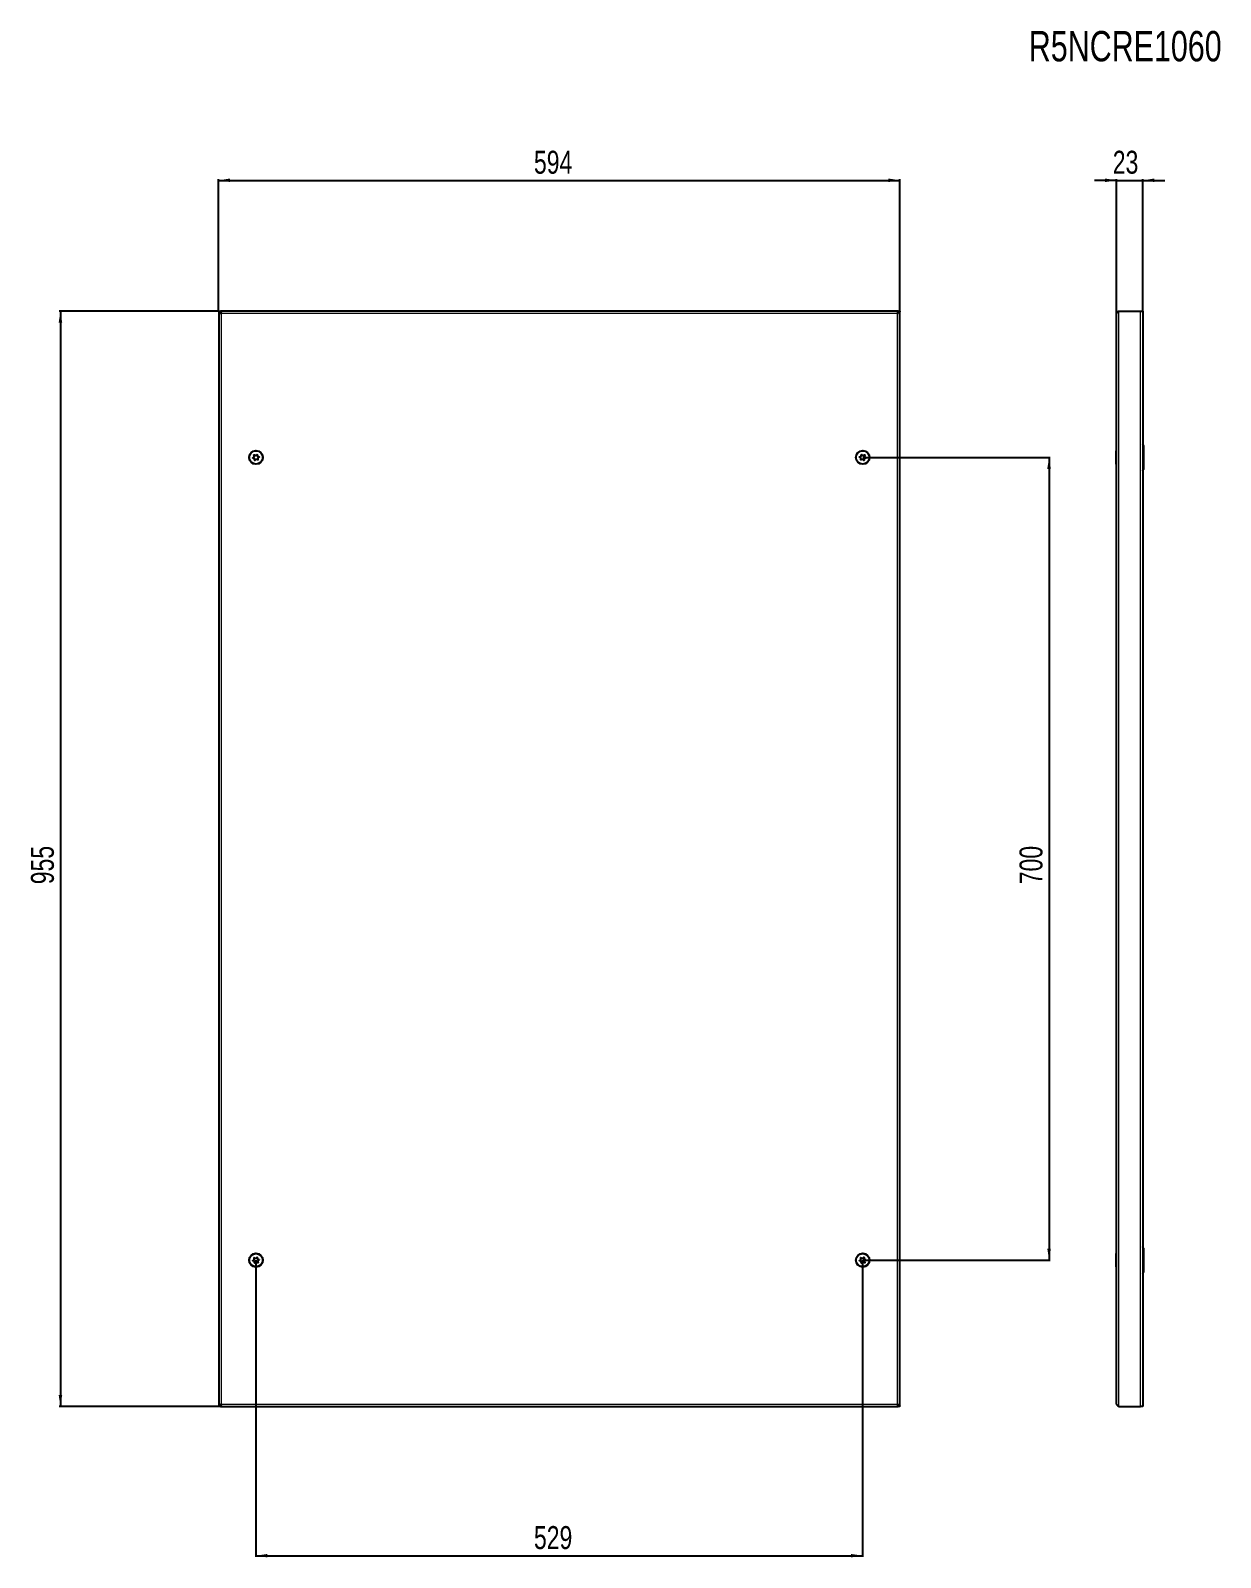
# Model space of a CAD drawing. Header units: millimetres. Extents: x -179 to 1526, y -335 to 996.
# Drawn here: x -179 to 858, y -335 to 996 of the extents above; entities that cross this region are included whole.
import ezdxf

# ---------------------------------------------------------------- set-up
doc = ezdxf.new("R2010")
doc.units = ezdxf.units.MM
doc.layers.add('FORMAT', color=7, linetype='Continuous')
doc.styles.add('SLDTEXTSTYLE0', font='TXT', dxfattribs={"width": 0.75})
doc.dimstyles.new('SLDDIMSTYLE0', dxfattribs={"dimtxt": 20, "dimasz": 10, "dimexe": 0, "dimexo": 0.0625, "dimgap": 5, "dimtad": 2, "dimdec": 1, "dimrnd": 1e-09, "dimzin": 12, "dimdsep": 46, "dimtxsty": 'SLDTEXTSTYLE0', "dimsah": 1, "dimcen": 0.09, "dimadec": 0, "dimazin": 3, "dimtfac": 1, "dimtmove": 0, "dimatfit": 0, "dimfxl": 0, "dimfrac": 2, "dimtolj": 1, "dimtzin": 12, "dimarcsym": 0})
doc.dimstyles.new('SLDDIMSTYLE1', dxfattribs={"dimtxt": 20, "dimasz": 10, "dimexe": 0, "dimexo": 0.0625, "dimgap": 5, "dimtad": 2, "dimdec": 1, "dimrnd": 1e-09, "dimzin": 12, "dimdsep": 46, "dimtxsty": 'SLDTEXTSTYLE0', "dimsah": 1, "dimcen": 0.09, "dimadec": 0, "dimazin": 3, "dimtfac": 1, "dimtofl": 0, "dimtmove": 0, "dimatfit": 3, "dimfxl": 0, "dimfrac": 2, "dimtolj": 1, "dimtzin": 12, "dimarcsym": 0})

# ---------------------------------------------------------------- blocks, each defined once
blk = doc.blocks.new('_D')
at = {"layer": 'FORMAT'}
for p, q in [((767.7, 865.7), (748.4, 865.7)), ((767.7, 749.5), (767.7, 866.7)), ((767.7, 865.7), (790.7, 865.7)), ((790.7, 751.6), (790.7, 866.7)), ((790.7, 865.7), (809.9, 865.7))]:
    blk.add_line(p, q, dxfattribs=at)
for points in [[(767.7, 865.7), (757.7, 867.3), (757.7, 864.2)], [(790.7, 865.7), (800.7, 864.2), (800.7, 867.3)]]:
    blk.add_solid(points, dxfattribs=at)
at = {"layer": 'FORMAT', "insert": (764.4, 891.5), "char_height": 20, "attachment_point": 1, "style": 'SLDTEXTSTYLE0'}
blk.add_mtext('23', dxfattribs=at)
blk = doc.blocks.new('_D_1')
at = {"layer": 'FORMAT'}
for p, q in [((-15.2, 751.6), (-154.2, 751.6)), ((-153.2, 751.6), (-153.2, -203.4)), ((-15.2, -203.4), (-154.2, -203.4))]:
    blk.add_line(p, q, dxfattribs=at)
for points in [[(-153.2, 751.6), (-154.7, 741.6), (-151.6, 741.6)], [(-153.2, -203.4), (-151.6, -193.4), (-154.7, -193.4)]]:
    blk.add_solid(points, dxfattribs=at)
at = {"layer": 'FORMAT', "insert": (-178.9, 251.9), "char_height": 20, "attachment_point": 1, "rotation": 90, "style": 'SLDTEXTSTYLE0'}
blk.add_mtext('955', dxfattribs=at)
blk = doc.blocks.new('_D_2')
at = {"layer": 'FORMAT'}
for p, q in [((-15.2, 751.6), (-15.2, 866.7)), ((-15.2, 865.7), (578.8, 865.7)), ((578.8, 751.6), (578.8, 866.7))]:
    blk.add_line(p, q, dxfattribs=at)
for points in [[(-15.2, 865.7), (-5.2, 864.2), (-5.2, 867.3)], [(578.8, 865.7), (568.8, 867.3), (568.8, 864.2)]]:
    blk.add_solid(points, dxfattribs=at)
at = {"layer": 'FORMAT', "insert": (259.7, 891.5), "char_height": 20, "attachment_point": 1, "style": 'SLDTEXTSTYLE0'}
blk.add_mtext('594', dxfattribs=at)
blk = doc.blocks.new('_D_3')
at = {"layer": 'FORMAT'}
for p, q in [((546.4, 624.1), (709.9, 624.1)), ((708.9, 624.1), (708.9, -75.9)), ((546.4, -75.9), (709.9, -75.9))]:
    blk.add_line(p, q, dxfattribs=at)
for points in [[(708.9, 624.1), (707.3, 614.1), (710.4, 614.1)], [(708.9, -75.9), (710.4, -65.9), (707.3, -65.9)]]:
    blk.add_solid(points, dxfattribs=at)
at = {"layer": 'FORMAT', "insert": (683.1, 251.9), "char_height": 20, "attachment_point": 1, "rotation": 90, "style": 'SLDTEXTSTYLE0'}
blk.add_mtext('700', dxfattribs=at)
blk = doc.blocks.new('_D_4')
at = {"layer": 'FORMAT'}
for p, q in [((17.3, -75.9), (17.3, -334.6)), ((546.3, -75.9), (546.3, -334.6)), ((17.3, -333.6), (546.3, -333.6))]:
    blk.add_line(p, q, dxfattribs=at)
for points in [[(17.3, -333.6), (27.3, -335.1), (27.3, -332.1)], [(546.3, -333.6), (536.3, -332.1), (536.3, -335.1)]]:
    blk.add_solid(points, dxfattribs=at)
at = {"layer": 'FORMAT', "insert": (259.7, -307.8), "char_height": 20, "attachment_point": 1, "style": 'SLDTEXTSTYLE0'}
blk.add_mtext('529', dxfattribs=at)

msp = doc.modelspace()

# ---------------------------------------------------------------- linework, layer by layer
at = {"color": 7, "linetype": 'Continuous', "lineweight": 25}
for p, q in [((-15.15, 751.57), (-15.15, -203.43)), ((-15.15, 751.57), (-13.65, 751.57)), ((-13.45, 751.57), (-13.65, 751.57)), ((577.15, 751.57), (-13.45, 751.57)), ((-13.45, 750.46), (-13.45, 751.57)), ((577.15, 750.45), (577.15, 751.57)), ((577.35, 751.57), (577.15, 751.57)), ((577.35, 751.57), (578.85, 751.57)), ((578.85, -203.43), (578.85, 751.57)), ((767.65, -201.33), (767.65, 749.47)), ((769.75, 751.57), (788.55, 751.57)), ((788.55, 751.57), (790.65, 751.57)), ((790.65, 751.57), (790.65, -203.43)), ((767.65, 629.85), (767.35, 629.85)), ((767.35, 618.28), (767.35, 629.85)), ((791.15, 634.57), (791.15, 613.57)), ((767.35, 618.28), (767.65, 618.28)), ((791.15, -65.43), (791.15, -86.43)), ((767.65, -70.15), (767.35, -70.15)), ((767.35, -78.08), (767.35, -70.15)), ((767.35, -81.72), (767.35, -78.08)), ((767.35, -81.72), (767.65, -81.72)), ((-13.65, -203.43), (-15.15, -203.43)), ((-13.65, -203.43), (-13.45, -203.43)), ((-13.45, -202.32), (-13.45, -203.43)), ((-13.45, -203.43), (577.15, -203.43)), ((577.15, -202.32), (577.15, -203.43)), ((577.15, -203.43), (577.35, -203.43)), ((578.85, -203.43), (577.35, -203.43)), ((769.75, -203.43), (788.55, -203.43)), ((790.65, -203.43), (788.55, -203.43))]:
    msp.add_line(p, q, dxfattribs=at)
at = {"color": 8, "linetype": 'Continuous', "lineweight": 18}
for p, q in [((-13.05, 749.47), (-13.05, -201.33)), ((576.75, 749.47), (-13.05, 749.47)), ((576.75, -201.33), (576.75, 749.47)), ((769.75, -203.43), (769.75, 751.57)), ((788.55, -203.43), (788.55, 751.57)), ((-13.05, -201.33), (576.75, -201.33))]:
    msp.add_line(p, q, dxfattribs=at)
at = {"color": 7, "linetype": 'Continuous', "lineweight": 25}
for centre, radius in [((17.35, 624.07), 6), ((17.35, 624.07), 5.79), ((17.35, 624.07), 1.85), ((546.35, 624.07), 6), ((546.35, 624.07), 5.79), ((546.35, 624.07), 1.85), ((17.35, -75.93), 6), ((17.35, -75.93), 5.79), ((17.35, -75.93), 1.85), ((546.35, -75.93), 6), ((546.35, -75.93), 5.78), ((546.35, -75.93), 1.85)]:
    msp.add_circle(centre, radius, dxfattribs=at)
for centre, start, end in [((789.15, 634.57), 0, 41.40962), ((789.15, 613.57), 318.59038, 0), ((789.15, -65.43), 0, 41.40962), ((789.15, -86.43), 318.59038, 0)]:
    msp.add_arc(centre, 2, start, end, dxfattribs=at)
for points, knots in [([(-13.05, 749.47), (-13.33, 749.64), (-13.6, 749.81), (-14.11, 750.17), (-14.34, 750.34), (-14.73, 750.69), (-14.88, 750.86), (-15.1, 751.22), (-15.15, 751.39), (-15.15, 751.57)], [0, 0, 0, 0, 0.25, 0.25, 0.5, 0.5, 0.75, 0.75, 1, 1, 1, 1]), ([(-13.05, 749.47), (-13.21, 749.82), (-13.36, 750.17), (-13.59, 750.87), (-13.65, 751.21), (-13.65, 751.57)], [0, 0, 0, 0, 0.5, 0.5, 1, 1, 1, 1]), ([(-13.45, 751.57), (-13.42, 751.57), (-13.38, 751.51), (-13.32, 751.3), (-13.28, 751.15), (-13.22, 750.76), (-13.18, 750.52), (-13.12, 750.02), (-13.08, 749.74), (-13.05, 749.47)], [0, 0, 0, 0, 0.25, 0.25, 0.5, 0.5, 0.75, 0.75, 1, 1, 1, 1]), ([(578.85, 751.57), (578.85, 751.39), (578.8, 751.22), (578.58, 750.86), (578.43, 750.69), (578.04, 750.34), (577.81, 750.17), (577.3, 749.82), (577.03, 749.64), (576.75, 749.47)], [0, 0, 0, 0, 0.25, 0.25, 0.5, 0.5, 0.75, 0.75, 1, 1, 1, 1]), ([(577.35, 751.57), (577.35, 751.21), (577.28, 750.86), (577.06, 750.16), (576.91, 749.82), (576.75, 749.47)], [0, 0, 0, 0, 0.5, 0.5, 1, 1, 1, 1]), ([(576.75, 749.47), (576.78, 749.74), (576.82, 750.02), (576.88, 750.52), (576.92, 750.76), (576.98, 751.15), (577.02, 751.3), (577.08, 751.51), (577.12, 751.57), (577.15, 751.57)], [0, 0, 0, 0, 0.25, 0.25, 0.5, 0.5, 0.75, 0.75, 1, 1, 1, 1]), ([(769.75, 751.57), (769.48, 751.39), (769.21, 751.22), (768.69, 750.86), (768.47, 750.69), (768.07, 750.34), (767.92, 750.17), (767.71, 749.82), (767.65, 749.64), (767.65, 749.47)], [0, 0, 0, 0, 0.25, 0.25, 0.5, 0.5, 0.75, 0.75, 1, 1, 1, 1]), ([(18.39, 626.67), (18.38, 626.67), (18.35, 626.67), (18.29, 626.66), (18.17, 626.59), (17.87, 626.33), (17.46, 625.98), (16.84, 625.86), (16.35, 626.02), (15.99, 626.19), (15.77, 626.27), (15.68, 626.29), (15.64, 626.28), (15.61, 626.26), (15.59, 626.23), (15.57, 626.17), (15.59, 625.9), (15.7, 625.44), (15.7, 624.72), (15.21, 624.21), (14.81, 623.95), (14.61, 623.77), (14.58, 623.71), (14.58, 623.67), (14.58, 623.64), (14.6, 623.61), (14.64, 623.59), (14.71, 623.54), (14.92, 623.46), (15.28, 623.33), (15.74, 623.11), (16.11, 622.6), (16.17, 622.06), (16.21, 621.67), (16.25, 621.53), (16.29, 621.48), (16.31, 621.46), (16.35, 621.46), (16.41, 621.47), (16.53, 621.55), (16.82, 621.8), (17.24, 622.15), (17.86, 622.27), (18.35, 622.11), (18.71, 621.94), (18.93, 621.86), (19.02, 621.85), (19.06, 621.85), (19.09, 621.87), (19.11, 621.9), (19.13, 621.97), (19.11, 622.23), (19, 622.7), (19, 623.41), (19.49, 623.93), (19.89, 624.18), (20.08, 624.36), (20.12, 624.43), (20.12, 624.46), (20.12, 624.49), (20.1, 624.52), (20.06, 624.55), (19.99, 624.59), (19.78, 624.68), (19.42, 624.8), (18.96, 625.02), (18.58, 625.53), (18.53, 626.07), (18.49, 626.46), (18.45, 626.6), (18.41, 626.65), (18.4, 626.66), (18.39, 626.67)], [0, 0, 0, 0, 0.0020087, 0.00442, 0.0093647, 0.0255282, 0.0677053, 0.0957862, 0.1246456, 0.1503415, 0.1605194, 0.1633943, 0.1656965, 0.1672448, 0.1688741, 0.1707699, 0.1786058, 0.2119941, 0.2499945, 0.2879948, 0.3213831, 0.329219, 0.3311148, 0.3327441, 0.3342924, 0.3362166, 0.3385353, 0.3413178, 0.349662, 0.3753578, 0.4042173, 0.4322982, 0.4744753, 0.4906388, 0.4966691, 0.49844, 0.5, 0.5020087, 0.50442, 0.5093647, 0.5255282, 0.5677053, 0.5957862, 0.6246456, 0.6503415, 0.6605194, 0.6633943, 0.6656965, 0.6672448, 0.6688741, 0.6707699, 0.6786058, 0.7119941, 0.7499945, 0.7879948, 0.8213831, 0.829219, 0.8311148, 0.8327441, 0.8342924, 0.8362166, 0.8385353, 0.8413178, 0.849662, 0.8753578, 0.9042173, 0.9322982, 0.9744753, 0.9906388, 0.9966691, 0.99844, 1, 1, 1, 1]), ([(545.31, 626.67), (545.3, 626.66), (545.28, 626.65), (545.25, 626.59), (545.21, 626.46), (545.17, 626.07), (545.11, 625.53), (544.74, 625.02), (544.28, 624.8), (543.91, 624.67), (543.68, 624.58), (543.61, 624.52), (543.58, 624.49), (543.58, 624.46), (543.58, 624.43), (543.61, 624.36), (543.81, 624.18), (544.21, 623.93), (544.7, 623.41), (544.7, 622.7), (544.59, 622.23), (544.57, 621.97), (544.59, 621.9), (544.61, 621.87), (544.63, 621.85), (544.67, 621.85), (544.71, 621.85), (544.79, 621.87), (545, 621.95), (545.35, 622.11), (545.84, 622.27), (546.46, 622.15), (546.88, 621.8), (547.17, 621.54), (547.3, 621.47), (547.36, 621.46), (547.39, 621.46), (547.42, 621.49), (547.45, 621.54), (547.49, 621.68), (547.53, 622.06), (547.58, 622.6), (547.96, 623.11), (548.42, 623.33), (548.79, 623.46), (549.01, 623.55), (549.09, 623.61), (549.12, 623.64), (549.12, 623.67), (549.12, 623.71), (549.08, 623.77), (548.89, 623.95), (548.49, 624.21), (548, 624.72), (548, 625.44), (548.11, 625.9), (548.13, 626.17), (548.11, 626.23), (548.09, 626.26), (548.07, 626.28), (548.03, 626.28), (547.99, 626.28), (547.91, 626.26), (547.7, 626.18), (547.35, 626.02), (546.86, 625.86), (546.24, 625.98), (545.82, 626.33), (545.53, 626.59), (545.4, 626.66), (545.34, 626.67), (545.32, 626.67), (545.31, 626.67)], [0, 0, 0, 0, 0.0020087, 0.00442, 0.0093647, 0.0255282, 0.0677053, 0.0957862, 0.1246456, 0.1503415, 0.1605194, 0.1633943, 0.1656965, 0.1672448, 0.1688741, 0.1707699, 0.1786058, 0.2119941, 0.2499945, 0.2879948, 0.3213831, 0.329219, 0.3311148, 0.3327441, 0.3342924, 0.3362166, 0.3385353, 0.3413178, 0.349662, 0.3753578, 0.4042173, 0.4322982, 0.4744753, 0.4906388, 0.4966691, 0.49844, 0.5, 0.5020087, 0.50442, 0.5093647, 0.5255282, 0.5677053, 0.5957862, 0.6246456, 0.6503415, 0.6605194, 0.6633943, 0.6656965, 0.6672448, 0.6688741, 0.6707699, 0.6786058, 0.7119941, 0.7499945, 0.7879948, 0.8213831, 0.829219, 0.8311148, 0.8327441, 0.8342924, 0.8362166, 0.8385353, 0.8413178, 0.849662, 0.8753578, 0.9042173, 0.9322982, 0.9744753, 0.9906388, 0.9966691, 0.99844, 1, 1, 1, 1]), ([(18.39, -73.33), (18.38, -73.33), (18.35, -73.33), (18.29, -73.34), (18.17, -73.41), (17.87, -73.67), (17.46, -74.02), (16.84, -74.14), (16.35, -73.98), (15.99, -73.81), (15.77, -73.73), (15.68, -73.71), (15.64, -73.72), (15.61, -73.74), (15.59, -73.77), (15.57, -73.83), (15.59, -74.1), (15.7, -74.56), (15.7, -75.28), (15.21, -75.79), (14.81, -76.05), (14.61, -76.23), (14.58, -76.29), (14.58, -76.33), (14.58, -76.36), (14.6, -76.39), (14.64, -76.41), (14.71, -76.46), (14.92, -76.54), (15.28, -76.67), (15.74, -76.89), (16.11, -77.4), (16.17, -77.94), (16.21, -78.33), (16.25, -78.47), (16.29, -78.52), (16.31, -78.54), (16.35, -78.54), (16.41, -78.53), (16.53, -78.45), (16.82, -78.2), (17.24, -77.85), (17.86, -77.73), (18.35, -77.89), (18.71, -78.06), (18.93, -78.14), (19.02, -78.15), (19.06, -78.15), (19.09, -78.13), (19.11, -78.1), (19.13, -78.03), (19.11, -77.77), (19, -77.3), (19, -76.59), (19.49, -76.07), (19.89, -75.82), (20.08, -75.64), (20.12, -75.57), (20.12, -75.54), (20.12, -75.51), (20.1, -75.48), (20.06, -75.45), (19.99, -75.41), (19.78, -75.32), (19.42, -75.2), (18.96, -74.98), (18.58, -74.47), (18.53, -73.93), (18.49, -73.54), (18.45, -73.4), (18.41, -73.35), (18.4, -73.34), (18.39, -73.33)], [0, 0, 0, 0, 0.0020087, 0.00442, 0.0093647, 0.0255282, 0.0677053, 0.0957862, 0.1246456, 0.1503415, 0.1605194, 0.1633943, 0.1656965, 0.1672448, 0.1688741, 0.1707699, 0.1786058, 0.2119941, 0.2499945, 0.2879948, 0.3213831, 0.329219, 0.3311148, 0.3327441, 0.3342924, 0.3362166, 0.3385353, 0.3413178, 0.349662, 0.3753578, 0.4042173, 0.4322982, 0.4744753, 0.4906388, 0.4966691, 0.49844, 0.5, 0.5020087, 0.50442, 0.5093647, 0.5255282, 0.5677053, 0.5957862, 0.6246456, 0.6503415, 0.6605194, 0.6633943, 0.6656965, 0.6672448, 0.6688741, 0.6707699, 0.6786058, 0.7119941, 0.7499945, 0.7879948, 0.8213831, 0.829219, 0.8311148, 0.8327441, 0.8342924, 0.8362166, 0.8385353, 0.8413178, 0.849662, 0.8753578, 0.9042173, 0.9322982, 0.9744753, 0.9906388, 0.9966691, 0.99844, 1, 1, 1, 1]), ([(545.31, -78.53), (545.32, -78.54), (545.35, -78.54), (545.41, -78.53), (545.53, -78.45), (545.82, -78.2), (546.24, -77.85), (546.86, -77.73), (547.35, -77.89), (547.71, -78.06), (547.93, -78.14), (548.02, -78.15), (548.06, -78.15), (548.09, -78.13), (548.11, -78.1), (548.13, -78.03), (548.11, -77.77), (548, -77.3), (548, -76.59), (548.49, -76.07), (548.89, -75.82), (549.08, -75.64), (549.12, -75.57), (549.12, -75.54), (549.12, -75.51), (549.1, -75.48), (549.06, -75.45), (548.99, -75.41), (548.78, -75.32), (548.42, -75.2), (547.96, -74.98), (547.58, -74.47), (547.53, -73.93), (547.49, -73.54), (547.45, -73.39), (547.41, -73.35), (547.39, -73.33), (547.35, -73.33), (547.29, -73.34), (547.17, -73.42), (546.87, -73.67), (546.46, -74.02), (545.84, -74.14), (545.35, -73.98), (544.99, -73.81), (544.77, -73.73), (544.68, -73.71), (544.64, -73.72), (544.61, -73.74), (544.59, -73.77), (544.57, -73.83), (544.59, -74.1), (544.7, -74.56), (544.7, -75.28), (544.21, -75.79), (543.81, -76.05), (543.61, -76.23), (543.58, -76.29), (543.58, -76.33), (543.58, -76.36), (543.6, -76.39), (543.64, -76.41), (543.71, -76.46), (543.92, -76.54), (544.28, -76.67), (544.74, -76.89), (545.11, -77.4), (545.17, -77.94), (545.21, -78.33), (545.25, -78.47), (545.29, -78.52), (545.3, -78.53), (545.31, -78.53)], [0, 0, 0, 0, 0.0020087, 0.00442, 0.0093647, 0.0255282, 0.0677053, 0.0957862, 0.1246456, 0.1503415, 0.1605194, 0.1633943, 0.1656965, 0.1672448, 0.1688741, 0.1707699, 0.1786058, 0.2119941, 0.2499945, 0.2879948, 0.3213831, 0.329219, 0.3311148, 0.3327441, 0.3342924, 0.3362166, 0.3385353, 0.3413178, 0.349662, 0.3753578, 0.4042173, 0.4322982, 0.4744753, 0.4906388, 0.4966691, 0.49844, 0.5, 0.5020087, 0.50442, 0.5093647, 0.5255282, 0.5677053, 0.5957862, 0.6246456, 0.6503415, 0.6605194, 0.6633943, 0.6656965, 0.6672448, 0.6688741, 0.6707699, 0.6786058, 0.7119941, 0.7499945, 0.7879948, 0.8213831, 0.829219, 0.8311148, 0.8327441, 0.8342924, 0.8362166, 0.8385353, 0.8413178, 0.849662, 0.8753578, 0.9042173, 0.9322982, 0.9744753, 0.9906388, 0.9966691, 0.99844, 1, 1, 1, 1]), ([(-15.15, -203.43), (-15.15, -203.26), (-15.1, -203.08), (-14.89, -202.73), (-14.73, -202.56), (-14.34, -202.21), (-14.11, -202.03), (-13.6, -201.68), (-13.33, -201.51), (-13.05, -201.33)], [0, 0, 0, 0, 0.25, 0.25, 0.5, 0.5, 0.75, 0.75, 1, 1, 1, 1]), ([(-13.65, -203.43), (-13.65, -203.26), (-13.63, -203.08), (-13.57, -202.73), (-13.53, -202.56), (-13.42, -202.21), (-13.35, -202.03), (-13.21, -201.68), (-13.13, -201.51), (-13.05, -201.33)], [0, 0, 0, 0, 0.25, 0.25, 0.5, 0.5, 0.75, 0.75, 1, 1, 1, 1]), ([(-13.05, -201.33), (-13.08, -201.61), (-13.12, -201.88), (-13.18, -202.39), (-13.22, -202.62), (-13.28, -203.01), (-13.32, -203.17), (-13.38, -203.38), (-13.42, -203.43), (-13.45, -203.43)], [0, 0, 0, 0, 0.25, 0.25, 0.5, 0.5, 0.75, 0.75, 1, 1, 1, 1]), ([(577.15, -203.43), (577.12, -203.43), (577.08, -203.38), (577.02, -203.17), (576.98, -203.01), (576.92, -202.62), (576.88, -202.39), (576.82, -201.88), (576.78, -201.61), (576.75, -201.33)], [0, 0, 0, 0, 0.25, 0.25, 0.5, 0.5, 0.75, 0.75, 1, 1, 1, 1]), ([(576.75, -201.33), (577.03, -201.51), (577.3, -201.68), (577.81, -202.04), (578.04, -202.21), (578.43, -202.56), (578.58, -202.73), (578.8, -203.08), (578.85, -203.26), (578.85, -203.43)], [0, 0, 0, 0, 0.25, 0.25, 0.5, 0.5, 0.75, 0.75, 1, 1, 1, 1]), ([(576.75, -201.33), (576.91, -201.69), (577.06, -202.04), (577.29, -202.74), (577.35, -203.08), (577.35, -203.43)], [0, 0, 0, 0, 0.5, 0.5, 1, 1, 1, 1]), ([(767.65, -201.33), (767.65, -201.51), (767.71, -201.68), (767.92, -202.04), (768.07, -202.21), (768.46, -202.56), (768.69, -202.73), (769.2, -203.08), (769.48, -203.26), (769.75, -203.43)], [0, 0, 0, 0, 0.25, 0.25, 0.5, 0.5, 0.75, 0.75, 1, 1, 1, 1])]:
    msp.add_open_spline(points, degree=3, knots=knots, dxfattribs=at)

# ---------------------------------------------------------------- texts
at = {"layer": 'FORMAT', "insert": (691.2, 995.94), "char_height": 26.458, "attachment_point": 1, "style": 'SLDTEXTSTYLE0'}
msp.add_mtext('R5NCRE1060', dxfattribs=at)

# ---------------------------------------------------------------- dimensions: what is measured, and where the dimension line sits
at = {"layer": 'FORMAT'}
for base, p1, p2, angle, picture, middle in [((578.85, 865.73), (-15.15, 751.57), (578.85, 751.57), 0, '_D_2', (281.85, 865.73)), ((-153.15, -203.43), (-15.15, 751.57), (-15.15, -203.43), 90, '_D_1', (-153.15, 274.07)), ((708.85, -75.93), (546.35, 624.07), (546.35, -75.93), 90, '_D_3', (708.85, 274.07))]:
    dim = msp.add_linear_dim(base=base, p1=p1, p2=p2, angle=angle, dimstyle='SLDDIMSTYLE1', dxfattribs=at)
    dim.commit()
    dim.dimension.update_dxf_attribs({"geometry": picture, "text_midpoint": middle, "dimtype": 160})
for base, p1, p2, dimstyle, picture, middle in [((790.65, 865.73), (767.65, 749.47), (790.65, 751.57), 'SLDDIMSTYLE0', '_D', (779.15, 865.73)), ((546.35, -333.6), (17.35, -75.93), (546.35, -75.93), 'SLDDIMSTYLE1', '_D_4', (281.85, -333.6))]:
    dim = msp.add_linear_dim(base=base, p1=p1, p2=p2, dimstyle=dimstyle, dxfattribs=at)
    dim.commit()
    dim.dimension.update_dxf_attribs({"geometry": picture, "text_midpoint": middle, "dimtype": 160})

doc.saveas('drawing.dxf')
